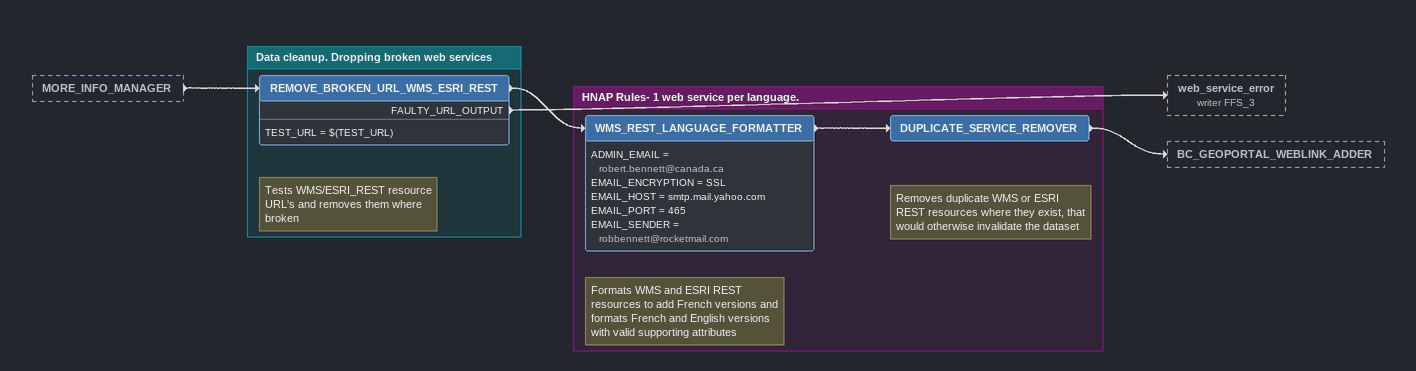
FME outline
MORE_INFO_MANAGER [outside]
    -> REMOVE_BROKEN_URL_WMS_ESRI_REST

Bookmark: Data cleanup. Dropping broken web services
Note: Tests WMS/ESRI_REST resource URL's and removes them where broken
REMOVE_BROKEN_URL_WMS_ESRI_REST
    TEST_URL = $(TEST_URL)
    -> WMS_REST_LANGUAGE_FORMATTER
    FAULTY_URL_OUTPUT -> web_service_error (writer FFS_3)

Bookmark: HNAP Rules- 1 web service per language.
Note: Formats WMS and ESRI REST resources to add French versions and formats French and English versions with valid supporting attributes
WMS_REST_LANGUAGE_FORMATTER
    ADMIN_EMAIL = robert.bennett@canada.ca
    EMAIL_ENCRYPTION = SSL
    EMAIL_HOST = smtp.mail.yahoo.com
    EMAIL_PORT = 465
    EMAIL_SENDER = robbennett@rocketmail.com
    -> DUPLICATE_SERVICE_REMOVER
Note: Removes duplicate WMS or ESRI REST resources where they exist, that would otherwise invalidate the dataset
DUPLICATE_SERVICE_REMOVER
    -> BC_GEOPORTAL_WEBLINK_ADDER
